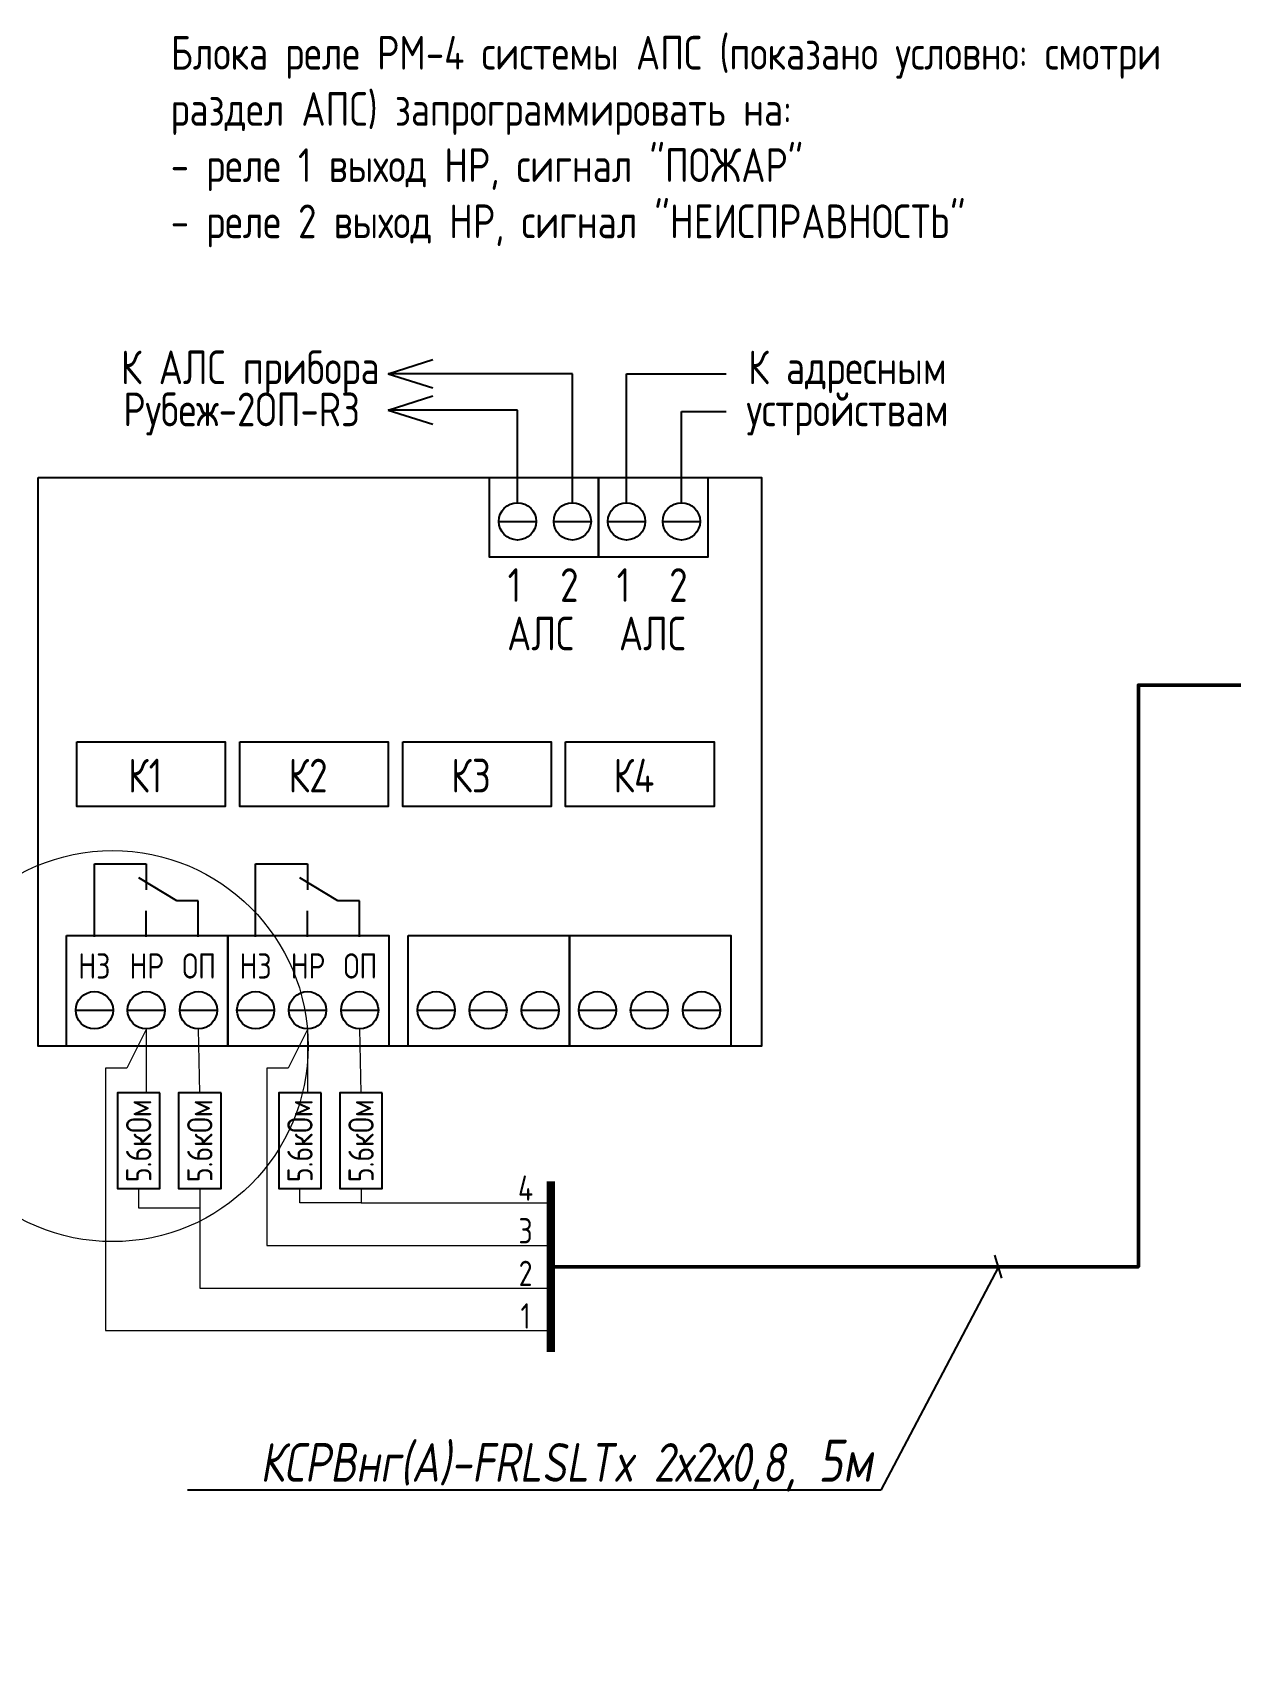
# Paper-space layout '12. ОСПИ Тандем' of a CAD drawing. Header units: millimetres. Extents: x 0 to 2732, y -76 to 297.
# Drawn here: x 199.1 to 270.2, y 65 to 161.2 of the extents above; entities that cross this region are included whole.
import ezdxf
from ezdxf import colors
from ezdxf.entities.mleader import LeaderData, LeaderLine
from ezdxf.math import Vec2, Vec3

# ---------------------------------------------------------------- set-up
doc = ezdxf.new("R2010")
doc.units = ezdxf.units.MM
doc.layers.add('ODG - Текст', color=7, linetype='Continuous')
doc.layers.add('Text', color=7, linetype='Continuous')
doc.layers.add('Схемы подключ', color=7, linetype='Continuous', lineweight=15)
doc.styles.add('Format', font='isocpeur.ttf', dxfattribs={"width": 0.8, "height": 250})
doc.styles.add('OlympDesign', font='isocpeur.ttf', dxfattribs={"width": 0.8, "oblique": 10, "height": 250})

# ---------------------------------------------------------------- blocks, each defined once
blk = doc.blocks.new('_Oblique')
at = {"color": 0, "linetype": 'ByBlock', "lineweight": -2}
blk.add_line((-0.5, -0.5), (0.5, 0.5), dxfattribs=at)

psp = doc.layouts.new('12. ОСПИ Тандем')

# ---------------------------------------------------------------- linework, layer by layer
for p, q in [((220.227, 140.981), (222.864, 141.82)), ((231.15, 140.981), (220.227, 140.981)), ((220.227, 140.981), (222.864, 140.142)), ((231.15, 133.327), (231.15, 140.981)), ((234.365, 133.327), (234.365, 140.981)), ((234.365, 140.981), (240.268, 140.981)), ((220.227, 138.824), (222.864, 139.663)), ((227.894, 138.824), (220.227, 138.824)), ((220.227, 138.824), (222.864, 137.986)), ((227.894, 133.327), (227.894, 138.824)), ((237.621, 133.327), (237.621, 138.741)), ((237.621, 138.741), (240.268, 138.741)), ((226.787, 132.22), (229.001, 132.22)), ((230.043, 132.22), (232.257, 132.22)), ((233.258, 132.22), (235.472, 132.22)), ((236.514, 132.22), (238.728, 132.22)), ((201.688, 103.214), (203.902, 103.214)), ((204.765, 103.214), (206.979, 103.214)), ((207.861, 103.214), (210.075, 103.214)), ((211.254, 103.214), (213.468, 103.214)), ((214.331, 103.214), (216.545, 103.214)), ((217.427, 103.214), (219.641, 103.214)), ((221.965, 103.214), (224.179, 103.214)), ((225.041, 103.214), (227.255, 103.214)), ((228.137, 103.214), (230.351, 103.214)), ((231.531, 103.214), (233.745, 103.214)), ((234.607, 103.214), (236.821, 103.214)), ((237.703, 103.214), (239.918, 103.214))]:
    psp.add_line(p, q)
for points in [[(199.462, 134.816), (242.372, 134.816), (242.372, 101.084), (199.462, 101.084)], [(226.235, 134.816), (232.706, 134.816), (232.706, 130.091), (226.235, 130.091)], [(232.706, 134.816), (239.177, 134.816), (239.177, 130.091), (232.706, 130.091)], [(201.751, 119.139), (210.559, 119.139), (210.559, 115.302), (201.751, 115.302)], [(211.418, 119.139), (220.225, 119.139), (220.225, 115.302), (211.418, 115.302)], [(221.084, 119.139), (229.891, 119.139), (229.891, 115.302), (221.084, 115.302)], [(230.75, 119.139), (239.557, 119.139), (239.557, 115.302), (230.75, 115.302)], [(201.136, 107.639), (210.702, 107.639), (210.702, 101.084), (201.136, 101.084)], [(210.702, 107.639), (220.268, 107.639), (220.268, 101.084), (210.702, 101.084)], [(221.413, 107.639), (230.979, 107.639), (230.979, 101.084), (221.413, 101.084)], [(230.979, 107.639), (240.545, 107.639), (240.545, 101.084), (230.979, 101.084)], [(206.681, 98.302), (204.167, 98.302), (204.167, 92.638), (206.681, 92.638)], [(210.306, 98.302), (207.792, 98.302), (207.792, 92.638), (210.306, 92.638)], [(216.247, 98.302), (213.733, 98.302), (213.733, 92.638), (216.247, 92.638)], [(219.872, 98.302), (217.358, 98.302), (217.358, 92.638), (219.872, 92.638)]]:
    psp.add_lwpolyline(points, close=True)
at = {"color": 20, "lineweight": 50}
psp.add_lwpolyline([(317.485, 122.506), (264.731, 122.506), (264.731, 87.995), (229.875, 87.995)], dxfattribs=at)
at = {"lineweight": 9}
for points in [[(205.886, 98.302), (205.886, 102.107), (204.719, 99.77), (203.45, 99.77), (203.45, 84.202), (229.875, 84.202)], [(209.049, 98.302), (208.968, 102.107)], [(215.452, 98.302), (215.452, 102.107), (214.285, 99.77), (213.016, 99.77), (213.016, 89.259), (229.875, 89.259)], [(218.615, 98.302), (218.534, 102.107)], [(209.049, 91.472), (205.424, 91.472), (205.424, 92.638)], [(209.049, 92.638), (209.049, 86.731), (229.875, 86.731)], [(218.615, 91.788), (214.99, 91.788), (214.99, 92.638)], [(218.615, 92.638), (218.615, 91.788), (229.875, 91.788)]]:
    psp.add_lwpolyline(points, dxfattribs=at)
at = {"const_width": 0.5}
psp.add_lwpolyline([(229.875, 82.938), (229.875, 93.052)], dxfattribs=at)
for centre in [(227.894, 132.22), (231.15, 132.22), (234.365, 132.22), (237.621, 132.22), (202.795, 103.214), (205.872, 103.214), (208.968, 103.214), (212.361, 103.214), (215.438, 103.214), (218.534, 103.214), (223.072, 103.214), (226.148, 103.214), (229.244, 103.214), (232.638, 103.214), (235.714, 103.214), (238.81, 103.214)]:
    psp.add_circle(centre, 1.107)
at = {"color": 8, "lineweight": 15}
for centre, radius in [((203.873, 101.084), 11.602), ((188.404, 43.569), 22.963)]:
    psp.add_circle(centre, radius, dxfattribs=at)
at = {"layer": 'Схемы подключ', "color": 0, "lineweight": 25}
for points in [[(202.794, 111.903), (205.868, 111.903)], [(202.795, 107.563), (202.794, 111.903)], [(205.868, 111.903), (205.87, 110.359)], [(212.36, 111.903), (215.434, 111.903)], [(212.361, 107.563), (212.36, 111.903)], [(215.434, 111.903), (215.436, 110.359)], [(207.68, 109.707), (205.421, 111.06)], [(217.246, 109.707), (214.987, 111.06)], [(208.947, 109.707), (207.68, 109.707)], [(208.947, 107.566), (208.947, 109.707)], [(218.513, 109.707), (217.246, 109.707)], [(218.513, 107.566), (218.513, 109.707)], [(205.871, 107.562), (205.871, 109.118)], [(215.437, 107.562), (215.437, 109.118)]]:
    psp.add_lwpolyline(points, dxfattribs=at)

# ---------------------------------------------------------------- texts
at = {"ltscale": 3, "insert": (207.321, 154.75), "char_height": 2, "width": 60.64054, "attachment_point": 4, "style": 'Format'}
psp.add_mtext('Блока реле РМ-4 системы АПС (показано условно: смотри раздел АПС) запрограммировать на:\\P- реле 1 выход НР, сигнал "ПОЖАР"\\P- реле 2 выход НР, сигнал "НЕИСПРАВНОСТЬ"', dxfattribs=at)
at = {"ltscale": 3, "attachment_point": 5, "line_spacing_factor": 0.75, "style": 'Format'}
for s, insert, char_height, width in [(' К АЛС прибора Рубеж-2ОП-R3', (211.53, 139.838), 2, 23.15995), ('К адресным\\Pустройствам', (247.469, 139.838), 2, 23.15995), ('1', (227.713, 128.441), 2, 4.05406), ('2', (230.969, 128.441), 2, 4.05406), ('1', (234.184, 128.441), 2, 4.05406), ('2', (237.44, 128.441), 2, 4.05406), ('АЛС', (229.267, 125.565), 2, 4.05406), ('АЛС', (235.901, 125.565), 2, 4.05406), ('К1', (205.804, 117.133), 2, 4.05406), ('К2', (215.47, 117.133), 2, 4.05406), ('К3', (225.137, 117.133), 2, 4.05406), ('К4', (234.803, 117.133), 2, 4.05406), ('НЗ', (202.793, 105.838), 1.5, 4.05406), ('НР', (205.9, 105.838), 1.5, 4.05406), ('ОП', (209.007, 105.838), 1.5, 4.05406), ('НЗ', (212.359, 105.838), 1.5, 4.05406), ('НР', (215.466, 105.838), 1.5, 4.05406), ('ОП', (218.573, 105.838), 1.5, 4.05406)]:
    psp.add_mtext(s, dxfattribs=dict(at, insert=insert, char_height=char_height, width=width))
at = {"ltscale": 3, "char_height": 1.5, "width": 5.66375, "attachment_point": 5, "rotation": 90, "line_spacing_factor": 0.75, "style": 'Format'}
for insert in [(205.424, 95.47), (209.049, 95.47), (214.99, 95.47), (218.615, 95.47)]:
    psp.add_mtext('5.6кОм', dxfattribs=dict(at, insert=insert))
at = {"layer": 'Text', "ltscale": 3, "char_height": 1.5, "width": 3, "attachment_point": 5, "style": 'Format'}
for s, insert in [('4', (228.375, 92.656)), ('3', (228.375, 90.127)), ('2', (228.375, 87.599)), ('1', (228.375, 85.07))]:
    psp.add_mtext(s, dxfattribs=dict(at, insert=insert))

# ---------------------------------------------------------------- leaders
at = {"layer": 'ODG - Текст', "lineweight": 0}
ml = psp.add_multileader_mtext('Standard', dxfattribs=at)
ml.set_content('{\\H0.91667x;\\C256;КСРВнг(А)-FRLSLTx 2х2х0,8\\H1.09091x;, 5м}', color=7, style='OlympDesign')
ml.set_leader_properties(color=256)
ml.set_arrow_properties(name='OBLIQUE')
ml.build(insert=Vec2(0, 0))
ml.multileader.update_dxf_attribs({"has_dogleg": 0, "text_left_attachment_type": 6, "text_right_attachment_type": 6, "dogleg_length": 0, "arrow_head_size": 1})
ctx = ml.context
ctx.base_point, ctx.char_height, ctx.arrow_head_size, ctx.landing_gap_size, ctx.plane_origin = Vec3(208.491, 74.738), 2.5, 1, 0.5, Vec3(498.49, -32.953)
ctx.left_attachment, ctx.right_attachment, ctx.text_align_type = 6, 6, 2
notes = []
notes.append((ctx, [(1, (1, 1, 0), (249.454, 74.738), (-1, 0), 0, [(0, [(256.428, 87.995)], 0, [])])]))
ctx.mtext.insert, ctx.mtext.rotation, ctx.mtext.alignment, ctx.mtext.flow_direction = Vec3(248.954, 77.738), 6.283185, 3, 5
for ctx, leaders in notes:
    for number, flags, end, landing, length, lines in leaders:
        leader = LeaderData()
        leader.index, (leader.has_last_leader_line, leader.has_dogleg_vector, leader.attachment_direction) = number, flags
        leader.last_leader_point, leader.dogleg_vector, leader.dogleg_length = Vec3(end), Vec3(landing), length
        for number, points, colour, breaks in lines:
            line = LeaderLine()
            line.index, line.vertices, line.color, line.breaks = number, Vec3.list(points), colors.encode_raw_color(colour), breaks
            leader.lines.append(line)
        ctx.leaders.append(leader)

doc.saveas('drawing.dxf')
